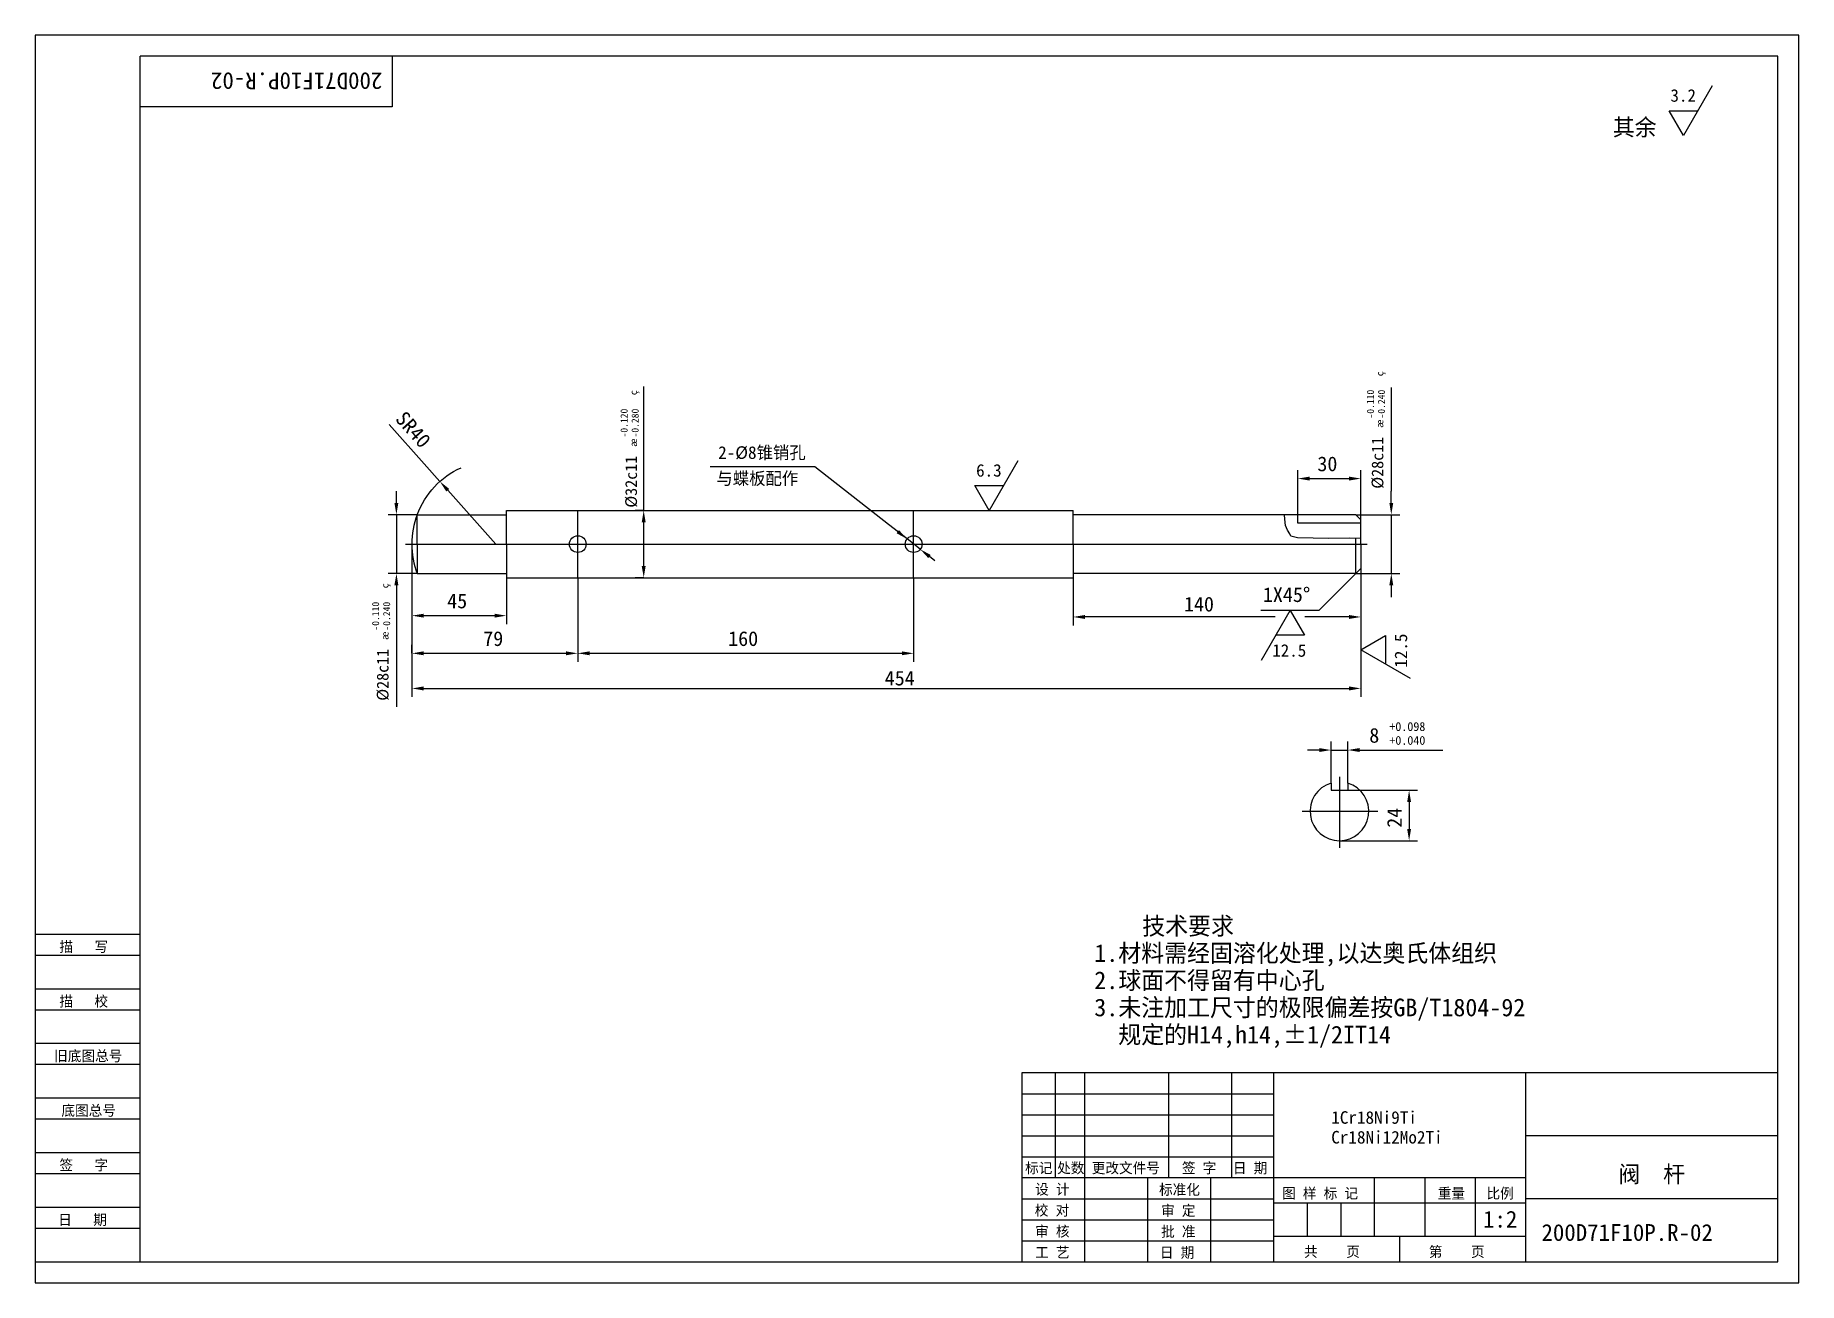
# Model space of a CAD drawing. Header units: metres. Extents: x 0 to 420, y 0 to 297.
import ezdxf

# ---------------------------------------------------------------- set-up
doc = ezdxf.new("R2010")
doc.units = ezdxf.units.M
for name, color, linetype in [('C', 6, 'Continuous'), ('D', 1, 'Continuous'), ('FL', 5, 'Continuous'), ('T', 7, 'Continuous'), ('TL', 4, 'Continuous')]:
    doc.layers.add(name, color=color, linetype=linetype)

# ---------------------------------------------------------------- blocks, each defined once
blk = doc.blocks.new('TUKUN3')
at = {"layer": 'FL'}
for p, q in [((0, 297), (0, 0)), ((420, 297), (0, 297)), ((420, 0), (420, 297)), ((0, 78), (25, 78)), ((0, 70), (25, 70)), ((0, 65), (25, 65)), ((0, 57), (25, 57)), ((0, 52), (25, 52)), ((243, 25), (243, 50)), ((250, 5), (250, 50)), ((270, 25), (270, 50)), ((285, 25), (285, 50)), ((0, 44), (25, 44)), ((235, 45), (295, 45)), ((0, 39), (25, 39)), ((235, 40), (295, 40)), ((235, 35), (295, 35)), ((0, 31), (25, 31)), ((235, 30), (295, 30)), ((0, 26), (25, 26)), ((280, 5), (280, 25)), ((0, 18), (25, 18)), ((235, 20), (295, 20)), ((0, 13), (25, 13)), ((235, 15), (295, 15)), ((235, 10), (295, 10)), ((0, 0), (420, 0))]:
    blk.add_line(p, q, dxfattribs=at)
at = {"layer": 'TL'}
for p, q in [((25, 5), (25, 292)), ((415, 292), (25, 292)), ((85, 292), (85, 280)), ((415, 5), (415, 292)), ((85, 280), (25, 280)), ((0, 83), (25, 83)), ((235, 50), (235, 5)), ((415, 50), (235, 50)), ((295, 5), (295, 50)), ((355, 5), (355, 50)), ((415, 35), (355, 35)), ((355, 25), (235, 25)), ((265, 5), (265, 25)), ((319, 11), (319, 25)), ((331, 11), (331, 25)), ((343, 11), (343, 25)), ((295, 19), (355, 19)), ((303, 11), (303, 19)), ((311, 11), (311, 19)), ((415, 20), (355, 20)), ((355, 11), (295, 11)), ((325, 5), (325, 11)), ((0, 5), (415, 5))]:
    blk.add_line(p, q, dxfattribs=at)
at = {"layer": 'T'}
for s, p in [('描   写', (5.74, 78.76)), ('描   校', (5.74, 65.76)), ('旧底图总号', (4.49, 52.76)), ('底图总号', (6.22, 39.76)), ('签   字', (5.74, 26.76)), ('标记', (235.75, 26.07)), ('处数', (243.38, 26.07)), ('更改文件号', (251.61, 26.07)), ('签 字', (273.1, 26.07)), ('日 期', (285.23, 26.07)), ('设 计', (238.14, 20.99)), ('标准化', (267.65, 20.93)), ('图 样 标 记', (296.95, 20.04)), ('重量', (334.03, 20.04)), ('比例', (345.64, 20.04)), ('校 对', (238.05, 15.99)), ('审 定', (268.13, 15.93)), ('日   期', (5.45, 13.76)), ('审 核', (238.14, 10.99)), ('批 准', (268.13, 10.93)), ('工 艺', (238.14, 5.99)), ('日 期', (267.84, 5.93)), ('共    页', (302.18, 6.13)), ('第    页', (331.9, 6.13))]:
    blk.add_text(s, height=2.5, dxfattribs=at).set_placement(p)

msp = doc.modelspace()

# ---------------------------------------------------------------- linework, layer by layer
at = {"layer": 'C'}
for p, q in [((129.2, 167.86), (129.2, 183.86)), ((209.2, 167.86), (209.2, 183.86)), ((88.2, 175.86), (317.2, 175.86)), ((310.61, 120.46), (310.61, 103.51)), ((301.76, 112.24), (319.78, 112.24))]:
    msp.add_line(p, q, dxfattribs=at)
at = {"layer": 'D'}
for p, q in [((399.39, 284.94), (392.56, 273.11)), ((392.56, 273.11), (389.15, 279.02)), ((389.15, 279.02), (395.98, 279.02)), ((144.91, 183.86), (144.96, 213.39)), ((322.96, 213.16), (322.96, 204.24)), ((92.64, 194.95), (84.25, 204.34)), ((322.96, 204.24), (322.96, 188.46)), ((96.37, 190.77), (92.64, 194.95)), ((165.68, 194.26), (160.74, 194.26)), ((185.68, 194.26), (165.68, 194.26)), ((203.21, 180.54), (185.68, 194.26)), ((234.03, 195.69), (227.2, 183.86)), ((300.7, 182.86), (300.7, 193.46)), ((315.7, 181.66), (315.7, 193.46)), ((227.2, 183.86), (223.78, 189.77)), ((223.78, 189.77), (230.61, 189.77)), ((303.5, 191.46), (312.9, 191.46)), ((86.01, 185.66), (86.01, 188.46)), ((98.24, 188.68), (109.7, 175.86)), ((322.96, 185.66), (322.96, 188.46)), ((90.96, 182.86), (84.01, 182.86)), ((86.01, 182.86), (86.01, 168.86)), ((144.91, 183.86), (142.91, 183.86)), ((144.91, 170.66), (144.91, 181.06)), ((314.5, 182.86), (324.96, 182.86)), ((322.96, 182.86), (322.96, 168.86)), ((207.62, 177.09), (203.21, 180.54)), ((210.77, 174.62), (207.62, 177.09)), ((89.7, 175.86), (89.7, 156.82)), ((214.24, 171.91), (212.98, 172.9)), ((90.96, 168.86), (84.01, 168.86)), ((314.5, 168.86), (305.72, 160.08)), ((314.5, 168.86), (324.96, 168.86)), ((315.7, 170.06), (315.7, 156.51)), ((86.01, 166.06), (86.01, 163.26)), ((112.2, 167.86), (112.2, 156.82)), ((129.2, 167.86), (129.2, 147.85)), ((129.2, 167.86), (129.2, 147.85)), ((144.91, 167.86), (142.91, 167.86)), ((209.2, 167.86), (209.2, 147.85)), ((247.2, 167.86), (247.2, 156.51)), ((322.96, 166.06), (322.96, 163.26)), ((86.01, 163.26), (86.01, 154.33)), ((305.72, 160.08), (291.89, 160.08)), ((292.02, 148.25), (298.85, 160.08)), ((298.85, 160.08), (302.26, 154.16)), ((89.7, 156.82), (89.7, 139.49)), ((92.5, 158.82), (109.4, 158.82)), ((295.31, 158.51), (250, 158.51)), ((312.9, 158.51), (302.38, 158.51)), ((315.7, 156.51), (315.7, 139.49)), ((86.01, 154.33), (86.01, 137.08)), ((89.7, 149.85), (89.7, 151.85)), ((302.26, 154.16), (295.43, 154.16)), ((315.7, 150.69), (321.61, 154.11)), ((321.61, 154.11), (321.61, 147.28)), ((92.5, 149.85), (126.4, 149.85)), ((132, 149.85), (206.4, 149.85)), ((327.53, 143.86), (315.7, 150.69)), ((92.5, 141.49), (312.9, 141.49)), ((305.81, 126.82), (303.01, 126.82)), ((308.61, 118.95), (308.61, 128.82)), ((308.61, 126.82), (312.61, 126.82)), ((312.61, 118.95), (312.61, 128.82)), ((315.41, 126.82), (318.21, 126.82)), ((318.21, 126.82), (320.63, 126.82)), ((320.63, 126.82), (335.27, 126.82)), ((312.61, 117.24), (329.21, 117.24)), ((327.21, 114.44), (327.21, 108.04)), ((310.61, 105.24), (329.21, 105.24))]:
    msp.add_line(p, q, dxfattribs=at)
msp.add_lwpolyline([(90.96, 182.86, -0.2), (101.4, 194.05, -0.2)], format="xyb", dxfattribs=at)
for points in [[(97.89, 188.37), (98.59, 189), (96.37, 190.77)], [(303.5, 191.92), (303.5, 190.99), (300.7, 191.46)], [(312.9, 191.92), (312.9, 190.99), (315.7, 191.46)], [(85.54, 185.66), (86.48, 185.66), (86.01, 182.86)], [(322.5, 185.66), (323.43, 185.66), (322.96, 182.86)], [(144.44, 181.06), (145.38, 181.06), (144.91, 183.86)], [(205.13, 178.45), (205.7, 179.18), (207.62, 177.09)], [(212.69, 172.53), (213.26, 173.27), (210.77, 174.62)], [(85.54, 166.06), (86.48, 166.06), (86.01, 168.86)], [(144.44, 170.66), (145.38, 170.66), (144.91, 167.86)], [(322.5, 166.06), (323.43, 166.06), (322.96, 168.86)], [(92.5, 159.28), (92.5, 158.35), (89.7, 158.82)], [(109.4, 159.28), (109.4, 158.35), (112.2, 158.82)], [(250, 158.98), (250, 158.04), (247.2, 158.51)], [(312.9, 158.98), (312.9, 158.04), (315.7, 158.51)], [(92.5, 150.32), (92.5, 149.39), (89.7, 149.85)], [(126.4, 150.32), (126.4, 149.39), (129.2, 149.85)], [(132, 150.32), (132, 149.39), (129.2, 149.85)], [(206.4, 150.32), (206.4, 149.39), (209.2, 149.85)], [(92.5, 141.96), (92.5, 141.02), (89.7, 141.49)], [(312.9, 141.96), (312.9, 141.02), (315.7, 141.49)], [(305.81, 127.29), (305.81, 126.36), (308.61, 126.82)], [(315.41, 127.29), (315.41, 126.36), (312.61, 126.82)], [(326.74, 114.44), (327.67, 114.44), (327.21, 117.24)], [(326.74, 108.04), (327.67, 108.04), (327.21, 105.24)]]:
    msp.add_solid(points, dxfattribs=at)
at = {"layer": 'FL'}
msp.add_lwpolyline([(315.7, 177.16), (313.12, 177.23), (308.1, 177.16), (300.6, 177.31), (299.05, 177.73), (298.76, 178.29), (298.27, 179.21), (297.77, 180.27), (297.63, 181.83), (297.56, 182.86)], dxfattribs=at)
at = {"layer": 'TL'}
for p, q in [((90.96, 182.86), (112.2, 182.86)), ((90.96, 175.86), (90.96, 182.86)), ((112.2, 183.86), (219.13, 183.86)), ((112.2, 175.86), (112.2, 183.86)), ((219.13, 183.86), (247.2, 183.86)), ((247.2, 175.86), (247.2, 183.86)), ((314.5, 182.86), (247.2, 182.86)), ((300.7, 180.86), (300.7, 182.86)), ((315.7, 180.86), (300.7, 180.86)), ((315.7, 181.66), (314.5, 182.86)), ((315.7, 175.86), (315.7, 181.66)), ((314.5, 168.86), (314.5, 177.2)), ((90.96, 175.86), (90.96, 168.86)), ((112.2, 175.86), (112.2, 167.86)), ((247.2, 175.86), (247.2, 167.86)), ((315.7, 175.86), (315.7, 170.06)), ((90.96, 168.86), (112.2, 168.86)), ((314.5, 168.86), (247.2, 168.86)), ((315.7, 170.06), (314.5, 168.86)), ((112.2, 167.86), (220.13, 167.86)), ((220.13, 167.86), (247.2, 167.86)), ((308.61, 118.95), (308.61, 117.24)), ((312.61, 118.95), (312.61, 117.24)), ((308.61, 117.24), (312.61, 117.24))]:
    msp.add_line(p, q, dxfattribs=at)
for centre in [(129.2, 175.86), (209.2, 175.86)]:
    msp.add_circle(centre, 2, dxfattribs=at)
for centre, radius, start, end in [((109.7, 175.86), 20, 159.51, 180), ((109.7, 175.86), 20, 180, 200.49), ((310.61, 112.24), 7, 106.6, 73.4)]:
    msp.add_arc(centre, radius, start, end, dxfattribs=at)

# ---------------------------------------------------------------- block references
at = {"layer": 'D'}
msp.add_blockref('TUKUN3', (0, 0), dxfattribs=at)

# ---------------------------------------------------------------- texts
for s, height, rotation, p in [('200D71F10P.R-02', 4, 180, (82.67, 288.13)), ('%%231', 1.68, 90, (321.07, 215.83)), ('%%231', 1.68, 90, (143.31, 211.32)), ('-0.110', 1.68, 90, (318.83, 205.75)), ('-0.240', 1.68, 90, (321.46, 205.75)), ('SR40', 3.5, 311.77, (85.56, 205.51)), ('-0.120', 1.68, 90, (141.07, 201.24)), ('-0.280', 1.68, 90, (143.7, 201.24)), ('%%230', 1.68, 90, (321.07, 203.51)), ('%%230', 1.68, 90, (143.31, 199)), ('%%C28c11', 2.8, 90, (321.07, 189.04)), ('%%C32c11', 2.8, 90, (143.31, 184.53)), ('%%231', 1.68, 90, (84.13, 165.34)), ('-0.110', 1.68, 90, (81.89, 155.26)), ('-0.240', 1.68, 90, (84.52, 155.26)), ('%%230', 1.68, 90, (84.13, 153.02)), ('12.5', 2.98, 90, (326.74, 146.44)), ('%%C28c11', 2.8, 90, (84.13, 138.56)), ('24', 3.5, 90, (325.46, 108.32))]:
    msp.add_text(s, height=height, rotation=rotation, dxfattribs=at).set_placement(p)
for s, height, p in [('3.2', 2.98, (389.44, 281.18)), ('其余', 4, (375.73, 273.11)), ('2-%%C8锥销孔', 3, (162.64, 196.15)), ('与蝶板配作', 3, (162.21, 189.99)), ('6.3', 2.98, (224.08, 191.92)), ('30', 3.5, (305.36, 193.21)), ('45', 3.5, (98.11, 160.57)), ('1X45%%d', 3.5, (292.38, 162.07)), ('140', 3.5, (273.58, 159.81)), ('79', 3.5, (106.7, 151.6)), ('160', 3.5, (165.03, 151.6)), ('12.5', 2.98, (294.6, 149.04)), ('454', 3.5, (202.32, 142.2)), ('8', 3.5, (317.72, 128.57)), ('+0.098', 2.1, (322.5, 131.37)), ('+0.040', 2.1, (322.5, 128.08)), ('    技术要求', 4.2, (252.22, 82.85)), ('1.材料需经固溶化处理,以达奥氏体组织', 4.2, (252.22, 76.38)), ('2.球面不得留有中心孔', 4.2, (252.22, 69.91)), ('3.未注加工尺寸的极限偏差按GB/T1804-92          ', 4.2, (252.22, 63.44)), ('  规定的H14,h14,%%P1/2IT14', 4.2, (252.22, 56.97)), ('1Cr18Ni9Ti', 3, (308.66, 37.84)), ('Cr18Ni12Mo2Ti', 3, (308.66, 33.14)), ('阀  杆', 4, (377.07, 23.86)), ('1:2', 4, (344.81, 13.12)), ('200D71F10P.R-02', 4, (358.73, 9.96))]:
    msp.add_text(s, height=height, dxfattribs=at).set_placement(p)

doc.saveas('drawing.dxf')
